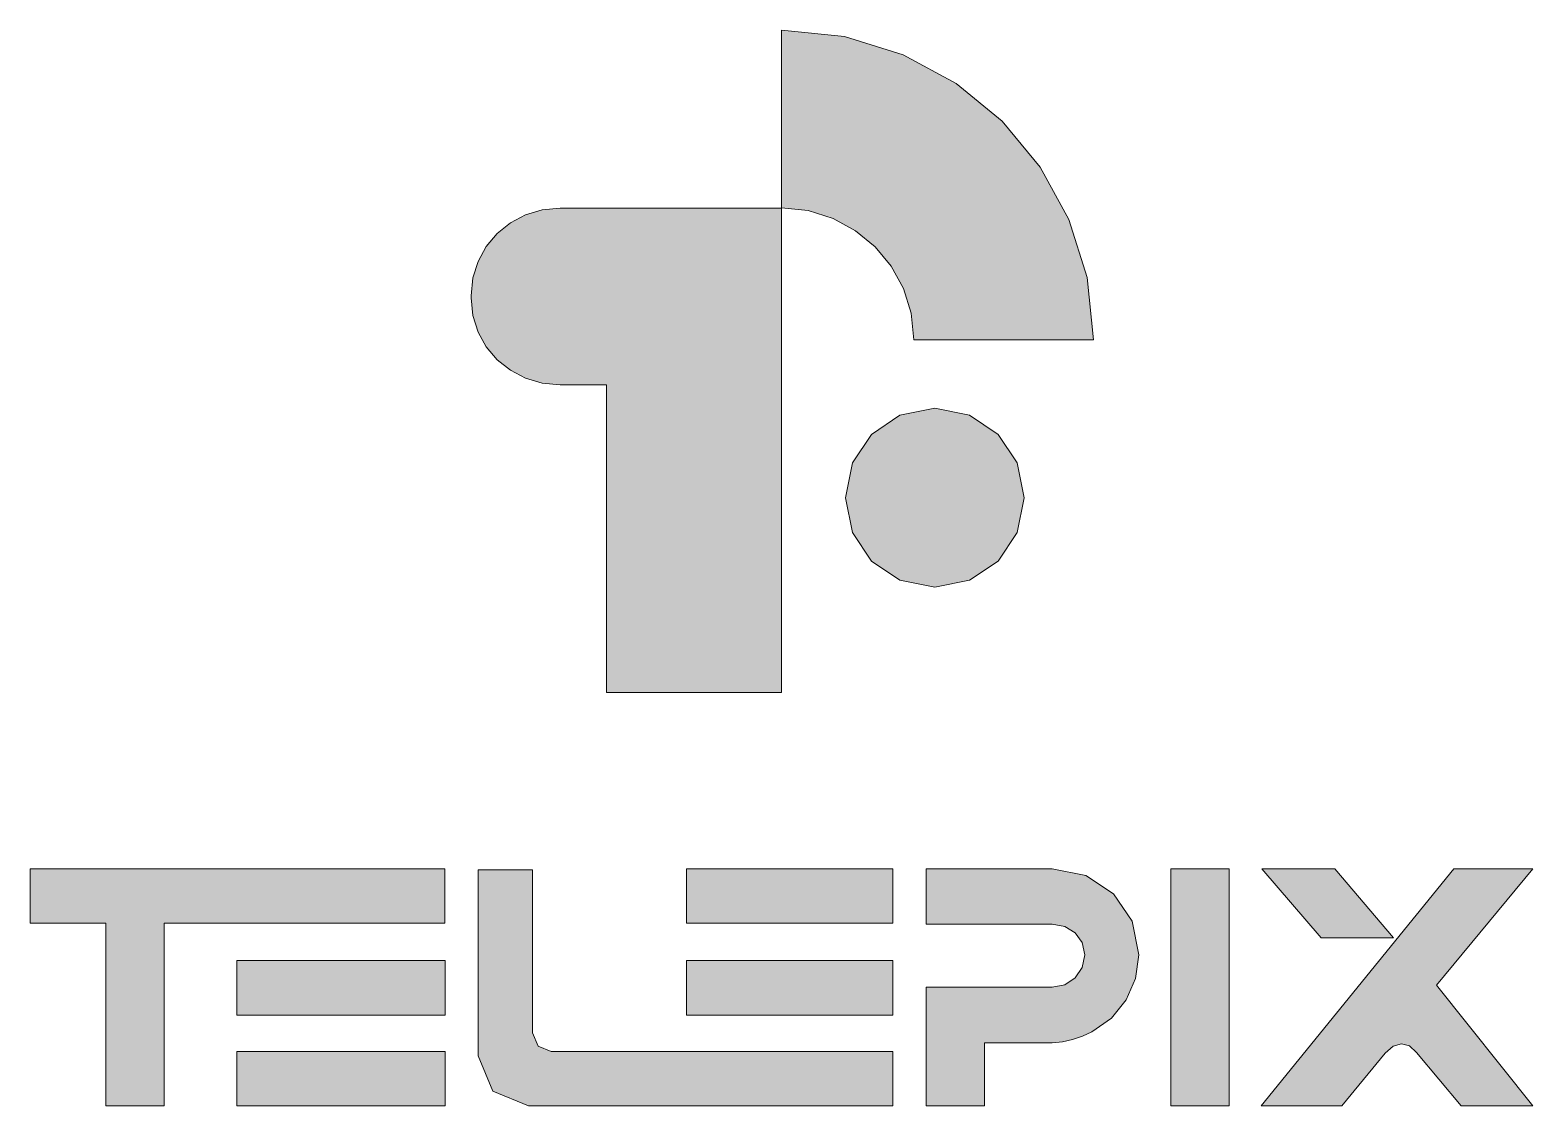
# Model space of a CAD drawing. Header units: millimetres. Extents: x 30.7 to 59.6, y 14.1 to 34.8.
import ezdxf

# ---------------------------------------------------------------- set-up
doc = ezdxf.new("R2010")
doc.units = ezdxf.units.MM
doc.header["$MEASUREMENT"] = 0
doc.layers.add('logo', color=7, linetype='Continuous', lineweight=0)

msp = doc.modelspace()

# ---------------------------------------------------------------- hatches: boundary and pattern name
at = {"layer": 'logo', "true_color": 0x231f20, "transparency": 33554687}
h = msp.add_hatch(color=250, dxfattribs=at)
h.dxf.hatch_style = 2
h.paths.add_polyline_path([(47.693, 28.833), (51.142, 28.833), (51.021, 30.027), (50.672, 31.139), (50.121, 32.145), (49.39, 33.023), (48.504, 33.749), (47.488, 34.297), (46.364, 34.646), (45.157, 34.772), (45.157, 31.365), (45.669, 31.309), (46.145, 31.158), (46.576, 30.923), (46.951, 30.614), (47.261, 30.241), (47.494, 29.813), (47.642, 29.34)])
h = msp.add_hatch(color=250, dxfattribs=at)
h.dxf.hatch_style = 2
h.paths.add_polyline_path([(40.91, 31.359), (40.565, 31.325), (40.244, 31.229), (39.953, 31.075), (39.7, 30.871), (39.491, 30.623), (39.333, 30.336), (39.233, 30.018), (39.199, 29.675), (39.199, 29.638), (39.233, 29.295), (39.333, 28.979), (39.491, 28.695), (39.7, 28.449), (39.953, 28.248), (40.244, 28.097), (40.565, 28.001), (40.91, 27.968), (41.799, 27.968), (41.799, 22.069), (45.156, 22.069), (45.156, 31.359)])
at = {"layer": 'logo', "true_color": 0xef4056, "transparency": 33554687}
h = msp.add_hatch(color=13, dxfattribs=at)
h.dxf.hatch_style = 2
h.paths.add_polyline_path([(46.381, 25.802), (46.516, 26.47), (46.883, 27.015), (47.429, 27.383), (48.097, 27.518), (48.765, 27.383), (49.311, 27.015), (49.679, 26.47), (49.813, 25.802), (49.679, 25.133), (49.311, 24.588), (48.765, 24.22), (48.097, 24.085), (47.429, 24.22), (46.883, 24.588), (46.516, 25.133)])
at = {"layer": 'logo', "true_color": 0x231f20, "transparency": 33554687}
h = msp.add_hatch(color=250, dxfattribs=at)
h.dxf.hatch_style = 2
h.paths.add_polyline_path([(38.696, 18.683), (38.696, 17.643), (33.31, 17.643), (33.31, 14.137), (32.19, 14.137), (32.19, 17.643), (30.736, 17.643), (30.736, 18.683)])
h = msp.add_hatch(color=250, dxfattribs=at)
h.dxf.hatch_style = 2
h.paths.add_polyline_path([(40.38, 15.539), (40.38, 18.664), (39.335, 18.664), (39.335, 15.1), (39.617, 14.419), (40.298, 14.137), (47.293, 14.137), (47.293, 15.181), (40.737, 15.181), (40.484, 15.286)])
at = {"layer": 'logo', "true_color": 0x030303, "transparency": 33554687}
h = msp.add_hatch(color=18, dxfattribs=at)
h.dxf.hatch_style = 2
h.paths.add_polyline_path([(47.293, 18.685), (47.293, 17.641), (43.335, 17.641), (43.335, 18.685)])
at = {"layer": 'logo', "true_color": 0x231f20, "transparency": 33554687}
h = msp.add_hatch(color=250, dxfattribs=at)
h.dxf.hatch_style = 2
h.paths.add_polyline_path([(52.014, 17.035), (51.951, 16.581), (51.77, 16.169), (51.485, 15.821), (51.11, 15.556), (50.929, 15.473), (50.741, 15.408), (50.548, 15.366), (50.351, 15.35), (49.05, 15.35), (49.05, 14.137), (47.931, 14.137), (47.931, 16.413), (50.351, 16.413), (50.593, 16.462), (50.791, 16.595), (50.924, 16.793), (50.973, 17.035), (50.924, 17.272), (50.791, 17.458), (50.593, 17.581), (50.351, 17.625), (47.931, 17.625), (47.931, 18.683), (50.351, 18.683), (50.998, 18.554), (51.526, 18.202), (51.883, 17.678)])
h = msp.add_hatch(color=250, dxfattribs=at)
h.dxf.hatch_style = 2
h.paths.add_polyline_path([(52.624, 18.683), (53.743, 18.683), (53.743, 14.137), (52.624, 14.137)])
h = msp.add_hatch(color=250, dxfattribs=at)
h.dxf.hatch_style = 2
h.paths.add_polyline_path([(55.905, 14.138), (56.74, 15.148), (56.892, 15.283), (57.051, 15.329), (57.204, 15.287), (57.343, 15.159), (58.195, 14.137), (59.575, 14.138), (57.727, 16.452), (59.575, 18.684), (58.057, 18.683), (54.362, 14.137)])
at = {"layer": 'logo', "true_color": 0xef4056, "transparency": 33554687}
h = msp.add_hatch(color=13, dxfattribs=at)
h.dxf.hatch_style = 2
h.paths.add_polyline_path([(55.512, 17.36), (56.897, 17.36), (55.772, 18.684), (54.374, 18.684)])
at = {"layer": 'logo', "true_color": 0x231f20, "transparency": 33554687}
h = msp.add_hatch(color=250, dxfattribs=at)
h.dxf.hatch_style = 2
h.paths.add_polyline_path([(38.703, 16.925), (38.703, 15.881), (34.701, 15.881), (34.701, 16.925)])
h = msp.add_hatch(color=250, dxfattribs=at)
h.dxf.hatch_style = 2
h.paths.add_polyline_path([(43.335, 16.925), (47.293, 16.925), (47.293, 15.881), (43.335, 15.881)])
h = msp.add_hatch(color=250, dxfattribs=at)
h.dxf.hatch_style = 2
h.paths.add_polyline_path([(34.701, 15.181), (38.703, 15.181), (38.703, 14.137), (34.701, 14.137)])

# ---------------------------------------------------------------- linework, layer by layer
at = {"layer": 'logo', "color": 18, "lineweight": 0, "true_color": 0x000000}
for points in [[(47.693, 28.833), (51.142, 28.833), (51.021, 30.027), (50.672, 31.139), (50.121, 32.145), (49.39, 33.023), (48.504, 33.749), (47.488, 34.297), (46.364, 34.646), (45.157, 34.772), (45.157, 31.365), (45.669, 31.309), (46.145, 31.158), (46.576, 30.923), (46.951, 30.614), (47.261, 30.241), (47.494, 29.813), (47.642, 29.34), (47.693, 28.833)], [(40.91, 31.359), (40.565, 31.325), (40.244, 31.229), (39.953, 31.075), (39.7, 30.871), (39.491, 30.623), (39.333, 30.336), (39.233, 30.018), (39.199, 29.675), (39.199, 29.638), (39.233, 29.295), (39.333, 28.979), (39.491, 28.695), (39.7, 28.449), (39.953, 28.248), (40.244, 28.097), (40.565, 28.001), (40.91, 27.968), (41.799, 27.968), (41.799, 22.069), (45.156, 22.069), (45.156, 31.359), (40.91, 31.359)], [(46.381, 25.802), (46.516, 26.47), (46.883, 27.015), (47.429, 27.383), (48.097, 27.518), (48.765, 27.383), (49.311, 27.015), (49.679, 26.47), (49.813, 25.802), (49.679, 25.133), (49.311, 24.588), (48.765, 24.22), (48.097, 24.085), (47.429, 24.22), (46.883, 24.588), (46.516, 25.133), (46.381, 25.802)], [(38.696, 18.683), (38.696, 17.643), (33.31, 17.643), (33.31, 14.137), (32.19, 14.137), (32.19, 17.643), (30.736, 17.643), (30.736, 18.683), (38.696, 18.683)], [(40.38, 15.539), (40.38, 18.664), (39.335, 18.664), (39.335, 15.1), (39.617, 14.419), (40.298, 14.137), (47.293, 14.137), (47.293, 15.181), (40.737, 15.181), (40.484, 15.286), (40.38, 15.539)], [(47.293, 18.685), (47.293, 17.641), (43.335, 17.641), (43.335, 18.685), (47.293, 18.685)], [(52.014, 17.035), (51.951, 16.581), (51.77, 16.169), (51.485, 15.821), (51.11, 15.556), (50.929, 15.473), (50.741, 15.408), (50.548, 15.366), (50.351, 15.35), (49.05, 15.35), (49.05, 14.137), (47.931, 14.137), (47.931, 16.413), (50.351, 16.413), (50.593, 16.462), (50.791, 16.595), (50.924, 16.793), (50.973, 17.035), (50.924, 17.272), (50.791, 17.458), (50.593, 17.581), (50.351, 17.625), (47.931, 17.625), (47.931, 18.683), (50.351, 18.683), (50.998, 18.554), (51.526, 18.202), (51.883, 17.678), (52.014, 17.035)], [(52.624, 18.683), (53.743, 18.683), (53.743, 14.137), (52.624, 14.137), (52.624, 18.683)], [(55.905, 14.138), (56.74, 15.148), (56.892, 15.283), (57.051, 15.329), (57.204, 15.287), (57.343, 15.159), (58.195, 14.137), (59.575, 14.138), (57.727, 16.452), (59.575, 18.684), (58.057, 18.683), (54.362, 14.137), (55.905, 14.138)], [(55.512, 17.36), (56.897, 17.36), (55.772, 18.684), (54.374, 18.684), (55.512, 17.36)], [(38.703, 16.925), (38.703, 15.881), (34.701, 15.881), (34.701, 16.925), (38.703, 16.925)], [(43.335, 16.925), (47.293, 16.925), (47.293, 15.881), (43.335, 15.881), (43.335, 16.925)], [(34.701, 15.181), (38.703, 15.181), (38.703, 14.137), (34.701, 14.137), (34.701, 15.181)]]:
    msp.add_lwpolyline(points, close=True, dxfattribs=at)
at = {"layer": 'logo'}
for points in [[(47.693, 28.833), (51.142, 28.833), (51.021, 30.027), (50.672, 31.139), (50.121, 32.145), (49.39, 33.023), (48.504, 33.749), (47.488, 34.297), (46.364, 34.646), (45.157, 34.772), (45.157, 31.365), (45.669, 31.309), (46.145, 31.158), (46.576, 30.923), (46.951, 30.614), (47.261, 30.241), (47.494, 29.813), (47.642, 29.34)], [(40.91, 31.359), (40.565, 31.325), (40.244, 31.229), (39.953, 31.075), (39.7, 30.871), (39.491, 30.623), (39.333, 30.336), (39.233, 30.018), (39.199, 29.675), (39.199, 29.638), (39.233, 29.295), (39.333, 28.979), (39.491, 28.695), (39.7, 28.449), (39.953, 28.248), (40.244, 28.097), (40.565, 28.001), (40.91, 27.968), (41.799, 27.968), (41.799, 22.069), (45.156, 22.069), (45.156, 31.359)], [(46.381, 25.802), (46.516, 26.47), (46.883, 27.015), (47.429, 27.383), (48.097, 27.518), (48.765, 27.383), (49.311, 27.015), (49.679, 26.47), (49.813, 25.802), (49.679, 25.133), (49.311, 24.588), (48.765, 24.22), (48.097, 24.085), (47.429, 24.22), (46.883, 24.588), (46.516, 25.133)], [(38.696, 18.683), (38.696, 17.643), (33.31, 17.643), (33.31, 14.137), (32.19, 14.137), (32.19, 17.643), (30.736, 17.643), (30.736, 18.683)], [(40.38, 15.539), (40.38, 18.664), (39.335, 18.664), (39.335, 15.1), (39.617, 14.419), (40.298, 14.137), (47.293, 14.137), (47.293, 15.181), (40.737, 15.181), (40.484, 15.286)], [(47.293, 18.685), (47.293, 17.641), (43.335, 17.641), (43.335, 18.685)], [(52.014, 17.035), (51.951, 16.581), (51.77, 16.169), (51.485, 15.821), (51.11, 15.556), (50.929, 15.473), (50.741, 15.408), (50.548, 15.366), (50.351, 15.35), (49.05, 15.35), (49.05, 14.137), (47.931, 14.137), (47.931, 16.413), (50.351, 16.413), (50.593, 16.462), (50.791, 16.595), (50.924, 16.793), (50.973, 17.035), (50.924, 17.272), (50.791, 17.458), (50.593, 17.581), (50.351, 17.625), (47.931, 17.625), (47.931, 18.683), (50.351, 18.683), (50.998, 18.554), (51.526, 18.202), (51.883, 17.678)], [(52.624, 18.683), (53.743, 18.683), (53.743, 14.137), (52.624, 14.137)], [(55.905, 14.138), (56.74, 15.148), (56.892, 15.283), (57.051, 15.329), (57.204, 15.287), (57.343, 15.159), (58.195, 14.137), (59.575, 14.138), (57.727, 16.452), (59.575, 18.684), (58.057, 18.683), (54.362, 14.137)], [(55.512, 17.36), (56.897, 17.36), (55.772, 18.684), (54.374, 18.684)], [(38.703, 16.925), (38.703, 15.881), (34.701, 15.881), (34.701, 16.925)], [(43.335, 16.925), (47.293, 16.925), (47.293, 15.881), (43.335, 15.881)], [(34.701, 15.181), (38.703, 15.181), (38.703, 14.137), (34.701, 14.137)]]:
    msp.add_lwpolyline(points, close=True, dxfattribs=at)

doc.saveas('drawing.dxf')
